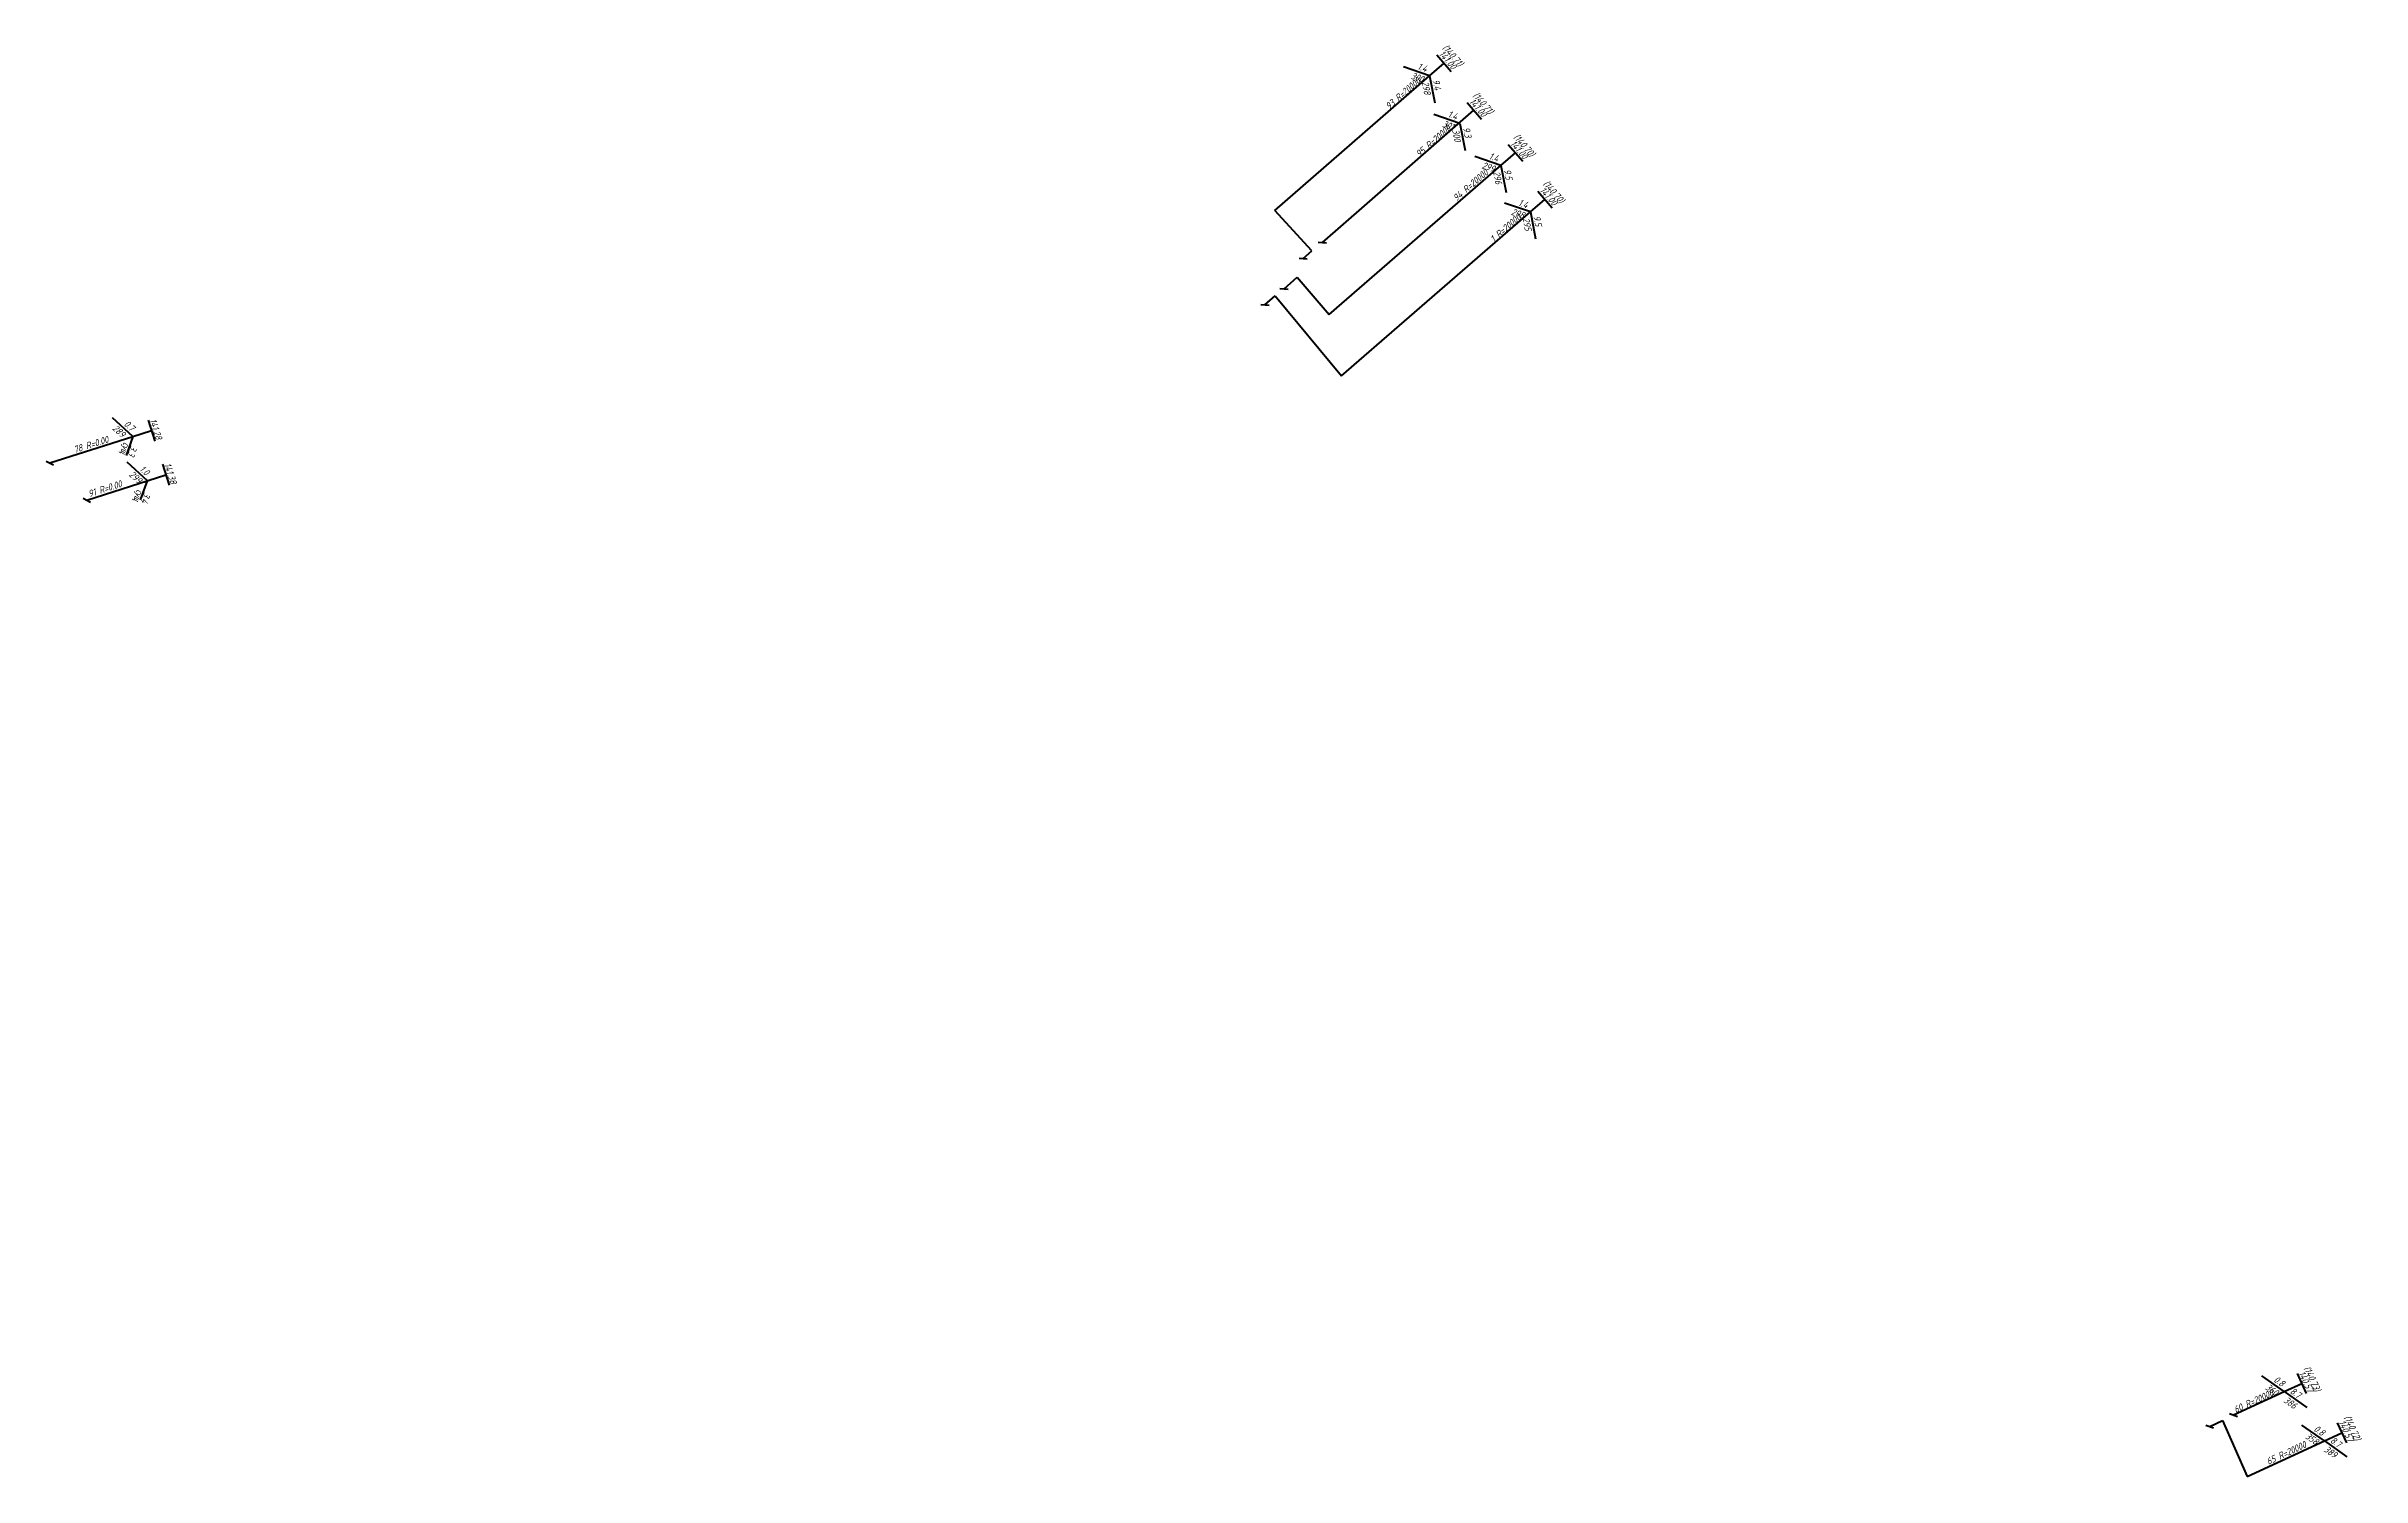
# Model space of a CAD drawing. Extents: x 10708 to 14321, y 7461 to 9444.
# Drawn here: x 12126.2 to 12547.2, y 8182.6 to 8442.6 of the extents above; entities that cross this region are included whole.
import ezdxf
from ezdxf.enums import TextEntityAlignment as Align

# ---------------------------------------------------------------- set-up
doc = ezdxf.new("R2010")
doc.units = 0
doc.styles.add('Уклоноуказатели', font='SPDS.shx', dxfattribs={"oblique": 15, "height": 2})

# ---------------------------------------------------------------- blocks, each defined once
blk = doc.blocks.new('45212122210')
at = {"color": 5, "lineweight": 40}
for p, q in [((12142, 8371.68), (12138.3, 8375.04)), ((12144.73, 8374.65), (12145.94, 8370.84)), ((12126.9, 8366.85), (12142, 8371.68)), ((12142, 8371.68), (12145.34, 8372.75)), ((12126.24, 8367.19), (12127.57, 8366.51)), ((12144.65, 8363.63), (12140.95, 8367)), ((12147.37, 8366.61), (12148.59, 8362.8)), ((12133.59, 8360.1), (12147.98, 8364.7)), ((12132.93, 8360.44), (12134.26, 8359.75))]:
    blk.add_line(p, q, dxfattribs=at)
for points in [[(12142, 8371.68), (12140.74, 8368.23)], [(12144.58, 8363.61), (12143.32, 8360.16)]]:
    blk.add_lwpolyline(points, dxfattribs=at)
at = {"color": 5, "lineweight": 40, "style": 'Уклоноуказатели', "oblique": 15}
for s, rotation, p in [('0.7', 317.7408, (12141.61, 8372.54)), ('3.3', 252.2155, (12141.06, 8368.35)), ('1.0', 317.7474, (12144.26, 8364.49)), ('3.4', 252.2155, (12143.45, 8359.77))]:
    blk.add_text(s, height=1.25, rotation=rotation, dxfattribs=at).set_placement(p, align=Align.RIGHT)
for s, rotation, p in [('141.28', 287.7408, (12145.57, 8372.82)), ('141.38', 287.7474, (12148.22, 8364.78))]:
    blk.add_text(s, height=1.25, rotation=rotation, dxfattribs=at).set_placement(p, align=Align.CENTER)
for s, rotation, p in [('78 R=0.00', 17.7408, (12131.23, 8369.2)), ('91 R=0.00', 17.7474, (12133.88, 8361.21))]:
    blk.add_text(s, height=1.25, rotation=rotation, dxfattribs=at).set_placement(p, align=Align.MIDDLE_LEFT)
for s, rotation, p in [('289', 317.7408, (12140.74, 8372.32)), ('сущ', 252.2155, (12140.86, 8368.23)), ('299', 317.7474, (12143.76, 8363.94)), ('сущ', 252.2155, (12143.26, 8359.65))]:
    blk.add_text(s, height=1.25, rotation=rotation, dxfattribs=at).set_placement(p, align=Align.TOP_RIGHT)

msp = doc.modelspace()

# ---------------------------------------------------------------- linework, layer by layer
at = {"color": 6, "lineweight": 40}
for p, q in [((12349.63, 8412.73), (12377.76, 8437.24)), ((12377.76, 8437.24), (12373.03, 8438.86)), ((12377.76, 8437.24), (12380.39, 8439.54)), ((12377.76, 8437.24), (12378.72, 8432.33)), ((12379.08, 8441.05), (12381.71, 8438.03)), ((12365.92, 8413.58), (12385.83, 8430.95)), ((12383.27, 8428.56), (12378.54, 8430.18)), ((12383.27, 8428.56), (12384.23, 8423.66)), ((12384.59, 8432.37), (12387.22, 8429.36)), ((12392.07, 8424.72), (12394.69, 8421.7)), ((12359.48, 8393.83), (12390.73, 8420.92)), ((12390.73, 8420.92), (12386.01, 8422.55)), ((12390.73, 8420.92), (12393.38, 8423.21)), ((12390.73, 8420.92), (12391.68, 8416.01)), ((12397.42, 8416.27), (12400.04, 8413.25)), ((12358.27, 8406.91), (12365.92, 8413.58)), ((12361.74, 8382.7), (12396.09, 8412.47)), ((12396.09, 8412.47), (12391.36, 8414.1)), ((12396.09, 8412.47), (12398.73, 8414.76)), ((12396.09, 8412.47), (12397.03, 8407.56)), ((12354.02, 8404.06), (12355.52, 8403.96)), ((12354.77, 8404.01), (12356.35, 8405.39)), ((12357.52, 8406.96), (12359.02, 8406.86)), ((12351.3, 8398.52), (12353.71, 8400.61)), ((12347.06, 8395.67), (12348.56, 8395.56)), ((12347.81, 8395.61), (12349.68, 8397.24)), ((12350.55, 8398.57), (12352.05, 8398.47)), ((12535.5, 8201.36), (12537.17, 8197.73)), ((12523.93, 8193.84), (12533.16, 8198.08)), ((12533.16, 8198.08), (12529.07, 8200.97)), ((12533.16, 8198.08), (12536.34, 8199.54)), ((12533.16, 8198.08), (12537.24, 8195.19)), ((12519.61, 8191.75), (12521.91, 8192.81)), ((12523.23, 8194.1), (12524.64, 8193.58)), ((12518.91, 8192.01), (12520.31, 8191.49)), ((12526.4, 8182.63), (12540.46, 8189.14)), ((12540.46, 8189.14), (12536.38, 8192.01)), ((12540.46, 8189.14), (12543.64, 8190.61)), ((12540.46, 8189.14), (12544.55, 8186.26)), ((12542.8, 8192.42), (12544.48, 8188.79))]:
    msp.add_line(p, q, dxfattribs=at)
at = {"color": 6, "lineweight": 40, "flags": 128}
for points in [[(12356.35, 8405.39), (12349.63, 8412.73)], [(12353.71, 8400.61), (12359.48, 8393.83)], [(12349.68, 8397.24), (12361.74, 8382.7)], [(12521.91, 8192.81), (12526.4, 8182.63)]]:
    msp.add_lwpolyline(points, dxfattribs=at)

# ---------------------------------------------------------------- block references
msp.add_blockref('45212122210', (0, 0))

# ---------------------------------------------------------------- texts
at = {"color": 6, "lineweight": 40, "style": 'Уклоноуказатели', "oblique": 15}
for s, rotation, p in [('141.00', 311.0759, (12380.58, 8439.7)), ('(140.71)', 311.0759, (12381.52, 8440.52)), ('141.00', 311.094, (12386.1, 8431.03)), ('(140.71)', 311.094, (12387.04, 8431.85)), ('141.00', 310.9271, (12393.56, 8423.38)), ('(140.70)', 310.9271, (12394.51, 8424.2)), ('141.00', 310.9086, (12398.92, 8414.92)), ('(140.70)', 310.9086, (12399.87, 8415.74)), ('140.57', 294.6995, (12536.56, 8199.65)), ('(140.73)', 294.6995, (12537.7, 8200.17)), ('(140.72)', 294.8371, (12545, 8191.24)), ('140.57', 294.8371, (12543.87, 8190.71))]:
    msp.add_text(s, height=1.25, rotation=rotation, dxfattribs=at).set_placement(p, align=Align.CENTER)
for s, rotation, p in [('300', 341.0759, (12376.81, 8437.16)), ('301', 341.094, (12382.33, 8428.49)), ('299', 340.9271, (12389.79, 8420.85)), ('298', 340.9086, (12395.15, 8412.4)), ('360', 324.6995, (12532.23, 8198.27)), ('358', 324.8371, (12539.54, 8189.33))]:
    msp.add_text(s, height=1.25, rotation=rotation, dxfattribs=at).set_placement(p, align=Align.TOP_RIGHT)
for s, rotation, p in [('1.4', 341.0759, (12377.06, 8437.87)), ('1.4', 341.094, (12382.57, 8429.2)), ('1.4', 340.9271, (12390.04, 8421.56)), ('1.4', 340.9086, (12395.39, 8413.1)), ('0.8', 324.6995, (12532.67, 8198.89)), ('0.8', 324.8371, (12539.97, 8189.94))]:
    msp.add_text(s, height=1.25, rotation=rotation, dxfattribs=at).set_placement(p, align=Align.RIGHT)
for s, rotation, p in [('93 R=20000', 41.0759, (12369.99, 8431.46)), ('95 R=20000', 41.094, (12375.51, 8422.79)), ('94 R=20000', 40.9271, (12382.26, 8414.8)), ('1 R=20000', 40.9086, (12389.04, 8407.35)), ('60 R=20000', 24.6995, (12524.07, 8194.73)), ('65 R=20000', 24.8371, (12530.02, 8185.31))]:
    msp.add_text(s, height=1.25, rotation=rotation, dxfattribs=at).set_placement(p, align=Align.MIDDLE_LEFT)
for s, rotation, p in [('298', 281.0759, (12377.55, 8436.32)), ('300', 281.094, (12383.07, 8427.64)), ('296', 280.9271, (12390.53, 8420)), ('295', 280.9086, (12395.88, 8411.55)), ('386', 324.6995, (12533.65, 8197.27)), ('389', 324.8371, (12540.96, 8188.33))]:
    msp.add_text(s, height=1.25, rotation=rotation, dxfattribs=at).set_placement(p, align=Align.TOP_LEFT)
for s, rotation, p in [('9.4', 281.0759, (12378.29, 8436.46)), ('9.3', 281.094, (12383.81, 8427.79)), ('9.5', 280.9271, (12391.26, 8420.14)), ('9.5', 280.9086, (12396.62, 8411.69)), ('8.7', 324.6995, (12534.08, 8197.89)), ('8.7', 324.8371, (12541.39, 8188.94))]:
    msp.add_text(s, height=1.25, rotation=rotation, dxfattribs=at).set_placement(p)

doc.saveas('drawing.dxf')
